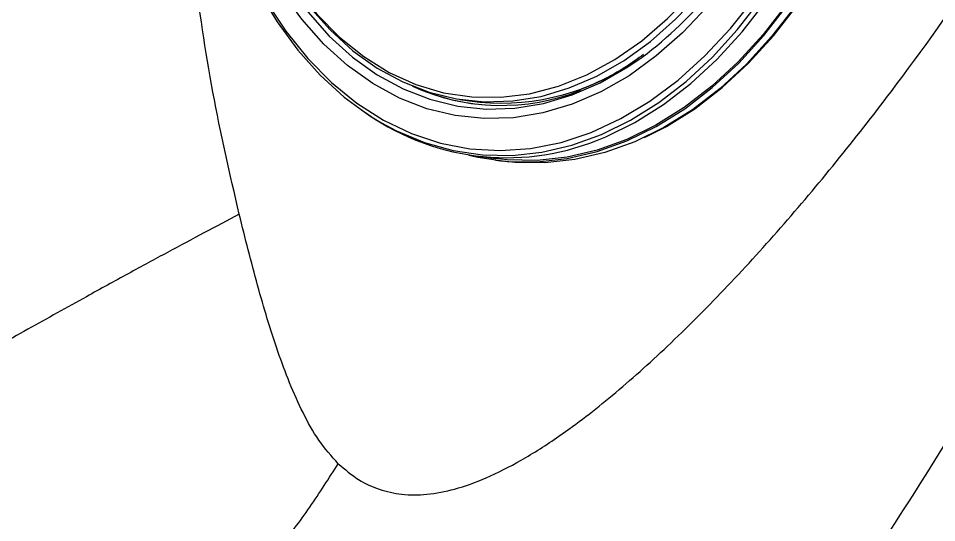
# Model space of a CAD drawing. Extents: x 400 to 501, y 484 to 634.
# Drawn here: x 483.32 to 486.68, y 564.57 to 566.414 of the extents above; entities that cross this region are included whole.
import ezdxf

# ---------------------------------------------------------------- set-up
doc = ezdxf.new("R2010")
doc.units = 0
doc.header["$MEASUREMENT"] = 0
doc.layers.add('DIM', color=3, linetype='Continuous')
doc.layers.add('GEOMETRY', color=3, linetype='Continuous', lineweight=25)

# ---------------------------------------------------------------- blocks, each defined once
blk = doc.blocks.new('2026 GRANDEE')
at = {"layer": 'GEOMETRY', "ltscale": 16}
for p, q in [((34.5104, -30.7228), (34.5449, -30.7282)), ((34.5651, -30.9291), (34.6415, -30.9392)), ((34.6408, -30.9446), (34.6692, -30.9483))]:
    blk.add_line(p, q, dxfattribs=at)
at = {"layer": 'GEOMETRY', "ltscale": 16, "flags": 128}
for points in [[(33.811, -28.1351), (33.7461, -28.2706), (33.6891, -28.4125), (33.6405, -28.5598), (33.6006, -28.7114), (33.5697, -28.8661), (33.548, -29.0228), (33.5358, -29.1802), (33.5332, -29.3372), (33.54, -29.4926), (33.5564, -29.6452), (33.5821, -29.7938), (33.6169, -29.9373), (33.6607, -30.0746), (33.7131, -30.2046), (33.7736, -30.3265), (33.8418, -30.4391), (33.9172, -30.5418), (33.9993, -30.6336), (34.0873, -30.714), (34.1807, -30.7822), (34.2211, -30.8071)], [(33.8007, -30.3627), (33.8736, -30.4731), (33.9536, -30.5726), (34.0404, -30.6604), (34.133, -30.7358), (34.2308, -30.7982), (34.333, -30.8472), (34.4388, -30.8822), (34.5473, -30.903), (34.6577, -30.9096), (34.7689, -30.9017), (34.8803, -30.8795), (34.9908, -30.8431), (35.0996, -30.7929), (35.2058, -30.7292), (35.3085, -30.6526), (35.4069, -30.5637), (35.5003, -30.4631), (35.5878, -30.3518)], [(35.4153, -30.3835), (35.3247, -30.4794), (35.2291, -30.5637), (35.1294, -30.6357), (35.0264, -30.6947), (34.921, -30.7402), (34.8141, -30.7719), (34.7066, -30.7895), (34.5994, -30.7928), (34.4934, -30.7818), (34.3896, -30.7566), (34.2888, -30.7175), (34.1919, -30.6646), (34.0997, -30.5986), (34.013, -30.52), (33.9326, -30.4294), (33.859, -30.3275)], [(33.9535, -30.4019), (34.0322, -30.4906), (34.1171, -30.5676), (34.2073, -30.6322), (34.3022, -30.6839), (34.4008, -30.7222), (34.5024, -30.7469), (34.6061, -30.7576), (34.711, -30.7544), (34.8162, -30.7372), (34.9209, -30.7062), (35.024, -30.6616), (35.1249, -30.6039), (35.1769, -30.5682)], [(33.9557, -30.3739), (33.9877, -30.4118), (34.0701, -30.4952), (34.1584, -30.5661), (34.2518, -30.6238), (34.3496, -30.6679), (34.4507, -30.6979), (34.5544, -30.7136), (34.6596, -30.7148), (34.7654, -30.7016), (34.8709, -30.6739), (34.975, -30.6322), (35.077, -30.5767), (35.1757, -30.508), (35.2704, -30.4266), (35.3601, -30.3334), (35.4441, -30.2292), (35.5216, -30.1148), (35.5919, -29.9915)], [(33.8014, -30.1318), (33.8234, -30.175), (33.887, -30.2831), (33.9579, -30.3812), (34.0354, -30.4685), (34.1189, -30.5443), (34.2078, -30.6079), (34.3012, -30.6588), (34.3983, -30.6966), (34.4984, -30.7208), (34.6005, -30.7314), (34.7038, -30.7282), (34.8074, -30.7113), (34.9104, -30.6807), (35.012, -30.6369), (35.1113, -30.58), (35.2073, -30.5107), (35.2994, -30.4294), (35.3868, -30.337), (35.4686, -30.2342), (35.5442, -30.1218), (35.5837, -30.0548)], [(34.2211, -30.8071), (34.2786, -30.8379), (34.3804, -30.8804), (34.4854, -30.9096), (34.5926, -30.9252), (34.7013, -30.9271), (34.8106, -30.9153), (34.9198, -30.8898), (35.0279, -30.8508), (35.1342, -30.7988), (35.2379, -30.7339), (35.3381, -30.6568), (35.4342, -30.5681), (35.5253, -30.4683), (35.6108, -30.3583), (35.69, -30.2389), (35.7623, -30.111)], [(34.5431, -30.926), (34.5754, -30.9334), (34.6833, -30.9491), (34.7927, -30.951), (34.9028, -30.9391), (35.0126, -30.9134), (35.1215, -30.8743), (35.2285, -30.8218), (35.3329, -30.7566), (35.4337, -30.679), (35.5304, -30.5896), (35.6221, -30.4892), (35.7082, -30.3785), (35.7879, -30.2583), (35.8607, -30.1296)], [(35.8578, -30.1266), (35.7852, -30.255), (35.7057, -30.3748), (35.6199, -30.4852), (35.5285, -30.5853), (35.4321, -30.6744), (35.3315, -30.7517), (35.2275, -30.8168), (35.1208, -30.869), (35.0122, -30.9081), (34.9027, -30.9337), (34.793, -30.9456), (34.6839, -30.9437), (34.6415, -30.9392)], [(35.0133, -30.8716), (35.0443, -30.859), (35.151, -30.8067), (35.2551, -30.7417), (35.3556, -30.6643), (35.452, -30.5752), (35.5434, -30.4751), (35.6292, -30.3647), (35.7087, -30.2449), (35.7813, -30.1166)], [(35.186, -30.862), (35.2659, -30.8216), (35.3699, -30.7565), (35.4705, -30.6792), (35.5668, -30.5901), (35.6583, -30.49), (35.744, -30.3796), (35.8235, -30.2598), (35.8961, -30.1315)], [(35.8754, -30.1593), (35.8163, -30.2621), (35.7366, -30.3822), (35.6506, -30.493), (35.5588, -30.5934), (35.4622, -30.6827), (35.3613, -30.7603), (35.2569, -30.8256), (35.1499, -30.878), (35.0411, -30.9172), (34.9312, -30.9428), (34.8211, -30.9548), (34.7117, -30.9529), (34.6692, -30.9483)]]:
    blk.add_lwpolyline(points, dxfattribs=at)
at = {"layer": 'GEOMETRY', "ltscale": 256}
for centre, radius, start, end in [((34.2325, -29.3206), 1.5648, 307.1275, 333.625), ((34.6609, -29.8832), 0.8529, 262.1831, 303.4532), ((34.6625, -29.9519), 0.7925, 245.7184, 291.4959), ((34.6656, -29.9689), 0.7766, 247.5883, 262.4661), ((34.6813, -30.045), 0.8908, 233.3909, 291.8831)]:
    blk.add_arc(centre, radius, start, end, dxfattribs=at)
at = {"layer": 'GEOMETRY', "ltscale": 16}
for points, knots in [([(32.49, -31.8102), (32.4513, -31.6198), (32.3739, -31.2393), (32.2976, -30.6589), (32.2486, -30.0732), (32.2307, -29.5471), (32.2326, -29.0831), (32.2464, -28.683), (32.2727, -28.2814), (32.313, -27.8787), (32.3708, -27.4763), (32.4461, -27.1101), (32.5385, -26.7841), (32.6422, -26.4997), (32.7659, -26.2282), (32.907, -25.9726), (33.0621, -25.7352), (33.2289, -25.5184), (33.4055, -25.3239), (33.611, -25.1339), (33.8465, -24.9575), (34.1109, -24.8015), (34.3802, -24.676), (34.6528, -24.5764), (34.9282, -24.4976), (35.1142, -24.4619), (35.2072, -24.4441)], [0, 0, 0, 0, 0.0625715, 0.1250131, 0.1873051, 0.249617, 0.291215, 0.3328294, 0.3744051, 0.415995, 0.4575931, 0.4992208, 0.530478, 0.5617088, 0.5929563, 0.6242567, 0.655589, 0.686927, 0.7182397, 0.7495602, 0.7913383, 0.833101, 0.8748119, 0.9165286, 0.9582629, 1, 1, 1, 1]), ([(33.7029, -31.1428), (33.6689, -30.9949), (33.6009, -30.6995), (33.5336, -30.2382), (33.4952, -29.767), (33.485, -29.2887), (33.4973, -28.8073), (33.5264, -28.405), (33.5659, -28.0843), (33.6058, -27.8453), (33.6584, -27.6095), (33.7272, -27.3799), (33.8154, -27.162), (33.9243, -26.9625), (34.0515, -26.786), (34.2079, -26.6163), (34.3934, -26.4607), (34.6053, -26.3236), (34.8594, -26.1961), (35.1554, -26.0887), (35.491, -26.0073), (35.8273, -25.9547), (36.0511, -25.9395), (36.163, -25.9319)], [0, 0, 0, 0, 0.062511, 0.124898, 0.187161, 0.249512, 0.311935, 0.3743, 0.405505, 0.436711, 0.467919, 0.499174, 0.530409, 0.561629, 0.592892, 0.624204, 0.665986, 0.70775, 0.749527, 0.812204, 0.874789, 0.937383, 1, 1, 1, 1]), ([(32.8948, -33.1225), (32.9219, -33.1927), (32.977, -33.3354), (33.0681, -33.5419), (33.1705, -33.7384), (33.2872, -33.915), (33.419, -34.0625), (33.563, -34.1733), (33.7121, -34.2464), (33.8753, -34.2904), (34.0457, -34.299), (34.2205, -34.2667), (34.3876, -34.1985), (34.5516, -34.0997), (34.7127, -33.977), (34.8978, -33.8127), (35.1045, -33.6017), (35.3303, -33.3417), (35.547, -33.0687), (35.7788, -32.7545), (36.0243, -32.3966), (36.2803, -31.9961), (36.583, -31.4933), (36.9227, -30.8885), (37.2962, -30.1788), (37.6547, -29.4631), (38.0047, -28.7368), (38.3484, -27.9991), (38.6866, -27.2524), (38.9066, -26.7481), (39.0167, -26.4958)], [0, 0, 0, 0, 0.0192301, 0.0390807, 0.0594185, 0.0794645, 0.0994184, 0.1194202, 0.1389864, 0.1584061, 0.1843225, 0.2093065, 0.233813, 0.2576335, 0.2807075, 0.3026406, 0.335158, 0.3663087, 0.3968759, 0.427202, 0.4670657, 0.5068693, 0.5461344, 0.6125575, 0.6773034, 0.7417035, 0.8063226, 0.8708521, 0.9353725, 1, 1, 1, 1]), ([(34.0652, -32.0549), (34.0895, -32.0756), (34.1364, -32.1155), (34.2157, -32.1515), (34.2996, -32.1699), (34.3925, -32.1695), (34.496, -32.1494), (34.6117, -32.1072), (34.7392, -32.042), (34.894, -31.9431), (35.0733, -31.8046), (35.2747, -31.624), (35.4799, -31.4184), (35.6857, -31.1931), (35.8894, -30.9514), (36.1389, -30.6324), (36.4295, -30.2241), (36.755, -29.7215), (37.0714, -29.1955), (37.3781, -28.6508), (37.6741, -28.089), (37.9592, -27.5137), (38.1378, -27.1197), (38.227, -26.9228)], [0, 0, 0, 0, 0.016038, 0.030951, 0.046382, 0.062949, 0.081479, 0.102551, 0.126447, 0.152927, 0.191439, 0.232766, 0.276486, 0.3214, 0.366973, 0.413342, 0.494352, 0.577282, 0.660665, 0.744913, 0.82991, 0.914971, 1, 1, 1, 1]), ([(35.1825, -30.5583), (35.1617, -30.5733), (35.1108, -30.6101), (35.0316, -30.654), (34.973, -30.6776), (34.9461, -30.6885)], [0, 0, 0, 0, 0.272553, 0.665756, 1, 1, 1, 1]), ([(33.7029, -31.1428), (33.6605, -31.1651), (33.5777, -31.2087), (33.4433, -31.2804), (33.2976, -31.3593), (33.1251, -31.4542), (32.9271, -31.5643), (32.7087, -31.6868), (32.563, -31.769), (32.49, -31.8102)], [0, 0, 0, 0, 0.128334, 0.251042, 0.371223, 0.492402, 0.658419, 0.82876, 1, 1, 1, 1]), ([(34.0652, -32.0549), (34.0406, -32.0275), (33.9922, -31.9733), (33.9353, -31.8697), (33.8863, -31.7601), (33.8294, -31.6056), (33.7676, -31.3998), (33.7248, -31.2297), (33.7029, -31.1428)], [0, 0, 0, 0, 0.126359, 0.249762, 0.372116, 0.494883, 0.741858, 1, 1, 1, 1]), ([(36.699, -31.5605), (36.5185, -31.9113), (36.1618, -32.6046), (35.6147, -33.6227), (35.0683, -34.6097), (34.6955, -35.2524), (34.5114, -35.5697)], [0, 0, 0, 0, 0.259139, 0.51215, 0.759084, 1, 1, 1, 1]), ([(32.8948, -33.1225), (32.9737, -33.0777), (33.1329, -32.9873), (33.3605, -32.8315), (33.557, -32.6725), (33.7189, -32.516), (33.849, -32.3679), (33.9637, -32.2141), (34.0312, -32.1081), (34.0652, -32.0549)], [0, 0, 0, 0, 0.16489, 0.332943, 0.500663, 0.625407, 0.749584, 0.874173, 1, 1, 1, 1])]:
    blk.add_open_spline(points, degree=3, knots=knots, dxfattribs=at)

msp = doc.modelspace()

# ---------------------------------------------------------------- block references
at = {"layer": 'DIM'}
msp.add_blockref('2026 GRANDEE', (450.4248, 596.8403), dxfattribs=at)

doc.saveas('drawing.dxf')
